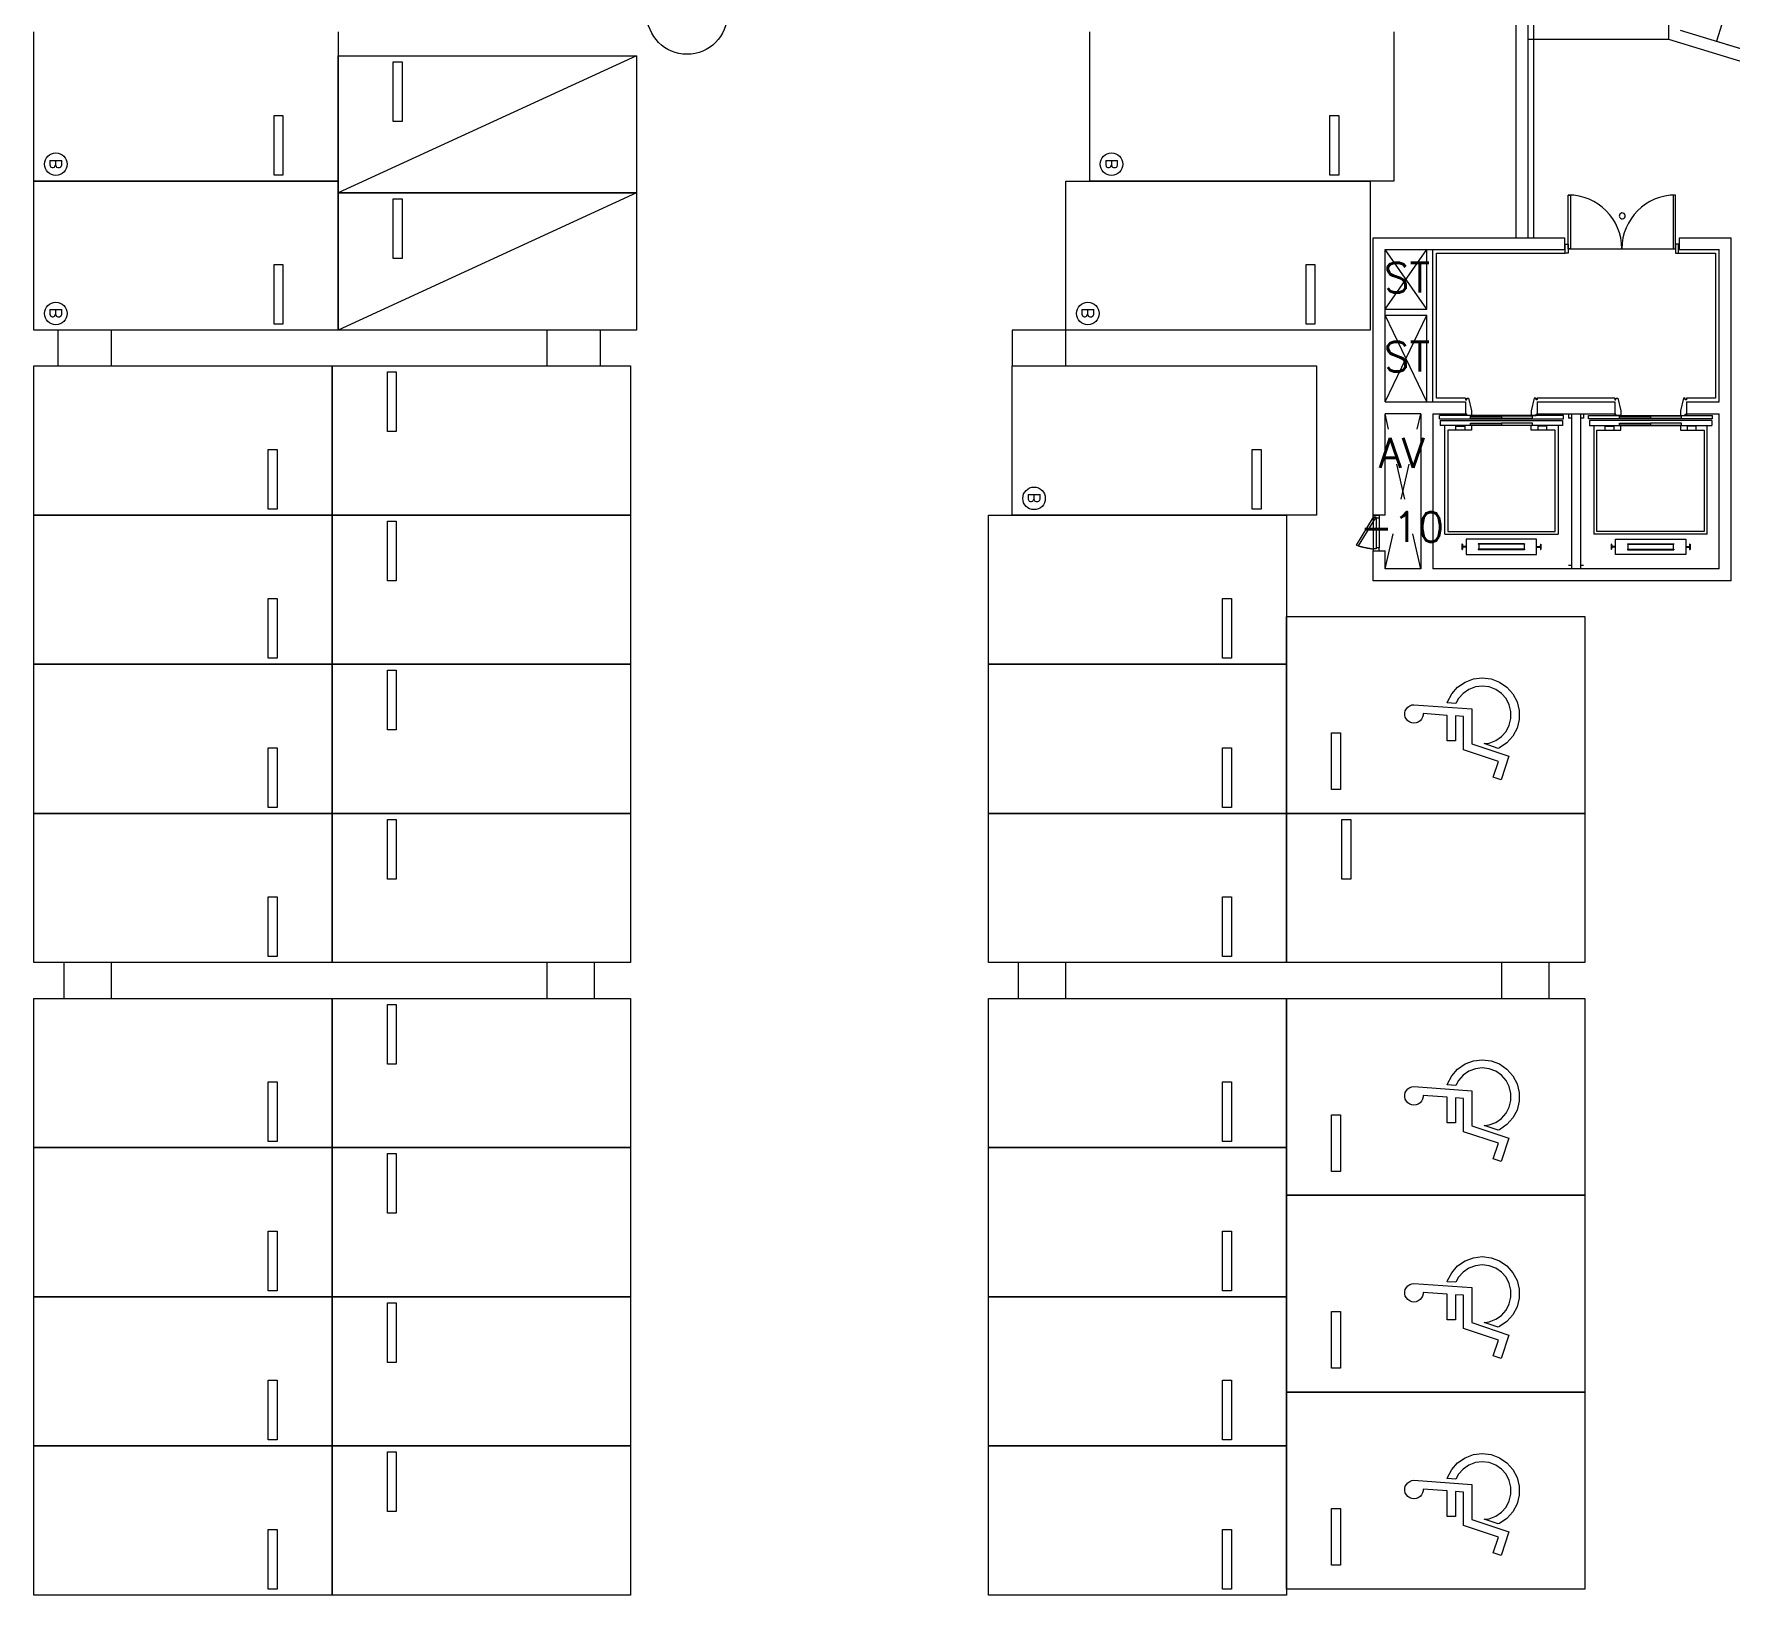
# Model space of a CAD drawing. Header units: millimetres. Extents: x -7614 to 421357, y 87385 to 341757.
# Drawn here: x 147220 to 175670, y 181627 to 207792 of the extents above; entities that cross this region are included whole.
import ezdxf
from ezdxf.enums import TextEntityAlignment as Align

# ---------------------------------------------------------------- set-up
doc = ezdxf.new("R2010")
doc.units = ezdxf.units.MM
doc.header["$LTSCALE"] = 600
doc.header["$MEASUREMENT"] = 0
doc.linetypes.add('HIDDEN', pattern=[2, 1, -1])
doc.layers.add('e-plan', color=9, linetype='CONTINUOUS')
doc.styles.add('kiahn', font='romans.shx', dxfattribs={"bigfont": 'cadhs.shx'})

msp = doc.modelspace()

# ---------------------------------------------------------------- linework, layer by layer
at = {"layer": 'e-plan'}
for p, q in [((172359, 209727), (172359, 204377)), ((175866, 209103), (175428, 207669)), ((172070, 204377), (172070, 208627)), ((172270, 204377), (172270, 208627)), ((174620, 208627), (174620, 207707)), ((147220, 205327), (147220, 207827)), ((152320, 207827), (152320, 205327)), ((164920, 205327), (164920, 207827)), ((170020, 207827), (170020, 205327)), ((174620, 207707), (178670, 206468)), ((174820, 207855), (178870, 206616)), ((157320, 207427), (152320, 205127)), ((152320, 205127), (152320, 207427)), ((152320, 207427), (157320, 207427)), ((157320, 207427), (157320, 205127)), ((175428, 207669), (176958, 207201)), ((153245, 207327), (153395, 207327)), ((153245, 206327), (153245, 207327)), ((153395, 207327), (153395, 206327)), ((151245, 205427), (151245, 206427)), ((151245, 206427), (151395, 206427)), ((151395, 206427), (151395, 205427)), ((153395, 206327), (153245, 206327)), ((168945, 205427), (168945, 206427)), ((168945, 206427), (169095, 206427)), ((169095, 206427), (169095, 205427)), ((151395, 205427), (151245, 205427)), ((169095, 205427), (168945, 205427)), ((152320, 205327), (147220, 205327)), ((147220, 202827), (147220, 205327)), ((147220, 205327), (152320, 205327)), ((152320, 205327), (152320, 202827)), ((157320, 205127), (152320, 202827)), ((152320, 202827), (152320, 205127)), ((152320, 205127), (157320, 205127)), ((157320, 205127), (152320, 205127)), ((157320, 205127), (157320, 202827)), ((164520, 202827), (164520, 205327)), ((164520, 205327), (169620, 205327)), ((170020, 205327), (164920, 205327)), ((169620, 205327), (169620, 202827)), ((153245, 205027), (153395, 205027)), ((153245, 204027), (153245, 205027)), ((153395, 205027), (153395, 204027)), ((172940, 204192), (172940, 205092)), ((172940, 205092), (172980, 205092)), ((172980, 205092), (172980, 204192)), ((174740, 205092), (174700, 205092)), ((174700, 205092), (174700, 204192)), ((174740, 204192), (174740, 205092)), ((169670, 204377), (172880, 204377)), ((169670, 199727), (169670, 204377)), ((172880, 204377), (172880, 204177)), ((174800, 204377), (175670, 204377)), ((174800, 204377), (174800, 204177)), ((175670, 198627), (175670, 204377)), ((153395, 204027), (153245, 204027)), ((169870, 204177), (172880, 204177)), ((169870, 201627), (169870, 204177)), ((169870, 203177), (170570, 204177)), ((170570, 203177), (169870, 204177)), ((170570, 203177), (170570, 204177)), ((170670, 201627), (170670, 204177)), ((170730, 201687), (170730, 204117)), ((170730, 204117), (172890, 204117)), ((172890, 204117), (172890, 204267)), ((172890, 204267), (172940, 204267)), ((172940, 204117), (172890, 204117)), ((172940, 204267), (172940, 204117)), ((172940, 204192), (174740, 204192)), ((172980, 204192), (172940, 204192)), ((174700, 204192), (174740, 204192)), ((174740, 204267), (174740, 204117)), ((174790, 204267), (174740, 204267)), ((174740, 204117), (174790, 204117)), ((174790, 204117), (174790, 204267)), ((174790, 204117), (175410, 204117)), ((174800, 204177), (175470, 204177)), ((175410, 204117), (175410, 201687)), ((175470, 201627), (175470, 204177)), ((175470, 201627), (175470, 204177)), ((151245, 202927), (151245, 203927)), ((151245, 203927), (151395, 203927)), ((151395, 203927), (151395, 202927)), ((168545, 202927), (168545, 203927)), ((168545, 203927), (168695, 203927)), ((168695, 203927), (168695, 202927)), ((169870, 203177), (170570, 203177)), ((151395, 202927), (151245, 202927)), ((168695, 202927), (168545, 202927)), ((169870, 203077), (170570, 203077)), ((170570, 201627), (169870, 203077)), ((169870, 201627), (170570, 203077)), ((170570, 201627), (170570, 203077)), ((152320, 202827), (147220, 202827)), ((157320, 202827), (152320, 202827)), ((169620, 202827), (164520, 202827)), ((147220, 199727), (147220, 202227)), ((147220, 202227), (152220, 202227)), ((152220, 202227), (152220, 199727)), ((152220, 199727), (152220, 202227)), ((152220, 202227), (157220, 202227)), ((153145, 202127), (153295, 202127)), ((153145, 201127), (153145, 202127)), ((153295, 202127), (153295, 201127)), ((157220, 202227), (157220, 199727)), ((163620, 199727), (163620, 202227)), ((163620, 202227), (168720, 202227)), ((168720, 202227), (168720, 199727)), ((169870, 201627), (171221, 201627)), ((170470, 201427), (169870, 201427)), ((169870, 199727), (169870, 201427)), ((170470, 201427), (170470, 198827)), ((170670, 201427), (171221, 201427)), ((170670, 201427), (170670, 198827)), ((171221, 201687), (170730, 201687)), ((171221, 201687), (171221, 201662)), ((171221, 201662), (171241, 201662)), ((171221, 201627), (171221, 201427)), ((171221, 201627), (171221, 201427)), ((171241, 201662), (171241, 201687)), ((171241, 201687), (171271, 201687)), ((171271, 201687), (171321, 201477)), ((171321, 201477), (171321, 201397)), ((172371, 201687), (172321, 201477)), ((172321, 201477), (172321, 201397)), ((172401, 201687), (172371, 201687)), ((172401, 201662), (172401, 201687)), ((172421, 201662), (172401, 201662)), ((172421, 201687), (172421, 201662)), ((173721, 201687), (172421, 201687)), ((172421, 201627), (173721, 201627)), ((172421, 201627), (172421, 201427)), ((172421, 201427), (173721, 201427)), ((172945, 201427), (172945, 201352)), ((172995, 201427), (172995, 198827)), ((173145, 201427), (173145, 198827)), ((173195, 201427), (173195, 201352)), ((173721, 201687), (173721, 201662)), ((173721, 201662), (173741, 201662)), ((173721, 201627), (173721, 201427)), ((173741, 201662), (173741, 201687)), ((173741, 201687), (173771, 201687)), ((173771, 201687), (173821, 201477)), ((173821, 201477), (173821, 201397)), ((174871, 201687), (174821, 201477)), ((174821, 201477), (174821, 201397)), ((174901, 201687), (174871, 201687)), ((174901, 201662), (174901, 201687)), ((174921, 201662), (174901, 201662)), ((174921, 201687), (174921, 201662)), ((175410, 201687), (174921, 201687)), ((174921, 201627), (174921, 201427)), ((174921, 201627), (175470, 201627)), ((174921, 201427), (175470, 201427)), ((175470, 198827), (175470, 201427)), ((175470, 198827), (175470, 201427)), ((172861, 201397), (170781, 201397)), ((170781, 201342), (170781, 201397)), ((170781, 201342), (172861, 201342)), ((170796, 201312), (172846, 201312)), ((170796, 201312), (170796, 201230)), ((172846, 201230), (170796, 201230)), ((170871, 199406), (170871, 201230)), ((171016, 201150), (170921, 201150)), ((170921, 201150), (170921, 199450)), ((171321, 201150), (171016, 201150)), ((171058, 201150), (171058, 201217)), ((171058, 201217), (171208, 201217)), ((171208, 201217), (171208, 201150)), ((171241, 201417), (171221, 201417)), ((171221, 201417), (171221, 201397)), ((171241, 201397), (171241, 201417)), ((171321, 201397), (171241, 201397)), ((171301, 201387), (171820, 201387)), ((171301, 201355), (171301, 201387)), ((171820, 201355), (171301, 201355)), ((171301, 201267), (171820, 201267)), ((171301, 201235), (171301, 201267)), ((171820, 201235), (171301, 201235)), ((171321, 201230), (171321, 201150)), ((171820, 201387), (171820, 201355)), ((171820, 201267), (171820, 201235)), ((172341, 201387), (171822, 201387)), ((171822, 201387), (171822, 201355)), ((171822, 201355), (172341, 201355)), ((172341, 201267), (171822, 201267)), ((171822, 201267), (171822, 201235)), ((171822, 201235), (172341, 201235)), ((172321, 201397), (172401, 201397)), ((172321, 201150), (172321, 201230)), ((172679, 201150), (172321, 201150)), ((172341, 201355), (172341, 201387)), ((172341, 201235), (172341, 201267)), ((172401, 201397), (172401, 201417)), ((172401, 201417), (172421, 201417)), ((172421, 201417), (172421, 201397)), ((172583, 201217), (172433, 201217)), ((172433, 201217), (172433, 201150)), ((172583, 201150), (172583, 201217)), ((172721, 201150), (172679, 201150)), ((172721, 199450), (172721, 201150)), ((172771, 201230), (172771, 199406)), ((172846, 201312), (172846, 201230)), ((172861, 201342), (172861, 201397)), ((172995, 201352), (172945, 201352)), ((173195, 201352), (173145, 201352)), ((173281, 201397), (175361, 201397)), ((173281, 201342), (173281, 201397)), ((175361, 201342), (173281, 201342)), ((175346, 201312), (173296, 201312)), ((173296, 201312), (173296, 201230)), ((173296, 201230), (175346, 201230)), ((173371, 201230), (173371, 199406)), ((173421, 199450), (173421, 201150)), ((173421, 201150), (173463, 201150)), ((173463, 201150), (173821, 201150)), ((173558, 201150), (173558, 201217)), ((173558, 201217), (173708, 201217)), ((173708, 201217), (173708, 201150)), ((173741, 201417), (173721, 201417)), ((173721, 201417), (173721, 201397)), ((173741, 201397), (173741, 201417)), ((173821, 201397), (173741, 201397)), ((173801, 201387), (174320, 201387)), ((173801, 201355), (173801, 201387)), ((174320, 201355), (173801, 201355)), ((173801, 201267), (174320, 201267)), ((173801, 201235), (173801, 201267)), ((174320, 201235), (173801, 201235)), ((173821, 201150), (173821, 201230)), ((174320, 201387), (174320, 201355)), ((174320, 201267), (174320, 201235)), ((174841, 201387), (174322, 201387)), ((174322, 201387), (174322, 201355)), ((174322, 201355), (174841, 201355)), ((174841, 201267), (174322, 201267)), ((174322, 201267), (174322, 201235)), ((174322, 201235), (174841, 201235)), ((174821, 201397), (174901, 201397)), ((174821, 201230), (174821, 201150)), ((174821, 201150), (175126, 201150)), ((174841, 201355), (174841, 201387)), ((174841, 201235), (174841, 201267)), ((174901, 201397), (174901, 201417)), ((174901, 201417), (174921, 201417)), ((174921, 201417), (174921, 201397)), ((175083, 201217), (174933, 201217)), ((174933, 201217), (174933, 201150)), ((175083, 201150), (175083, 201217)), ((175126, 201150), (175221, 201150)), ((175221, 201150), (175221, 199450)), ((175271, 199406), (175271, 201230)), ((175346, 201312), (175346, 201230)), ((175361, 201342), (175361, 201397)), ((175361, 201342), (175361, 201397)), ((153295, 201127), (153145, 201127)), ((151145, 199827), (151145, 200827)), ((151145, 200827), (151295, 200827)), ((151295, 200827), (151295, 199827)), ((167645, 199827), (167645, 200827)), ((167645, 200827), (167795, 200827)), ((167795, 200827), (167795, 199827)), ((147220, 197227), (147220, 199727)), ((147220, 199727), (152220, 199727)), ((152220, 199727), (147220, 199727)), ((151295, 199827), (151145, 199827)), ((152220, 199727), (152220, 197227)), ((157220, 199727), (152220, 199727)), ((152220, 197227), (152220, 199727)), ((152220, 199727), (157220, 199727)), ((157220, 199727), (157220, 197227)), ((163220, 197227), (163220, 199727)), ((163220, 199727), (168220, 199727)), ((168720, 199727), (163620, 199727)), ((167795, 199827), (167645, 199827)), ((168220, 199727), (168220, 197227)), ((169870, 199727), (169670, 199727)), ((169670, 199727), (169770, 199727)), ((169670, 199692), (169670, 199727)), ((169770, 199727), (169770, 199692)), ((153145, 199627), (153295, 199627)), ((153145, 198627), (153145, 199627)), ((153295, 199627), (153295, 198627)), ((169670, 199692), (169670, 199162)), ((169720, 199692), (169670, 199692)), ((169720, 199677), (169720, 199692)), ((169720, 199677), (169720, 199177)), ((169770, 199677), (169720, 199677)), ((169770, 199692), (169770, 199677)), ((169770, 199677), (169770, 199177)), ((170921, 199450), (172721, 199450)), ((175221, 199450), (173421, 199450)), ((169720, 199162), (169670, 199162)), ((169670, 199162), (169670, 199127)), ((169770, 199177), (169720, 199177)), ((169720, 199177), (169720, 199162)), ((169770, 199162), (169770, 199177)), ((169770, 199127), (169770, 199162)), ((170871, 199406), (172771, 199406)), ((171159, 199240), (171159, 199151)), ((171165, 199240), (171159, 199240)), ((171165, 199151), (171159, 199151)), ((171167, 199238), (171170, 199204)), ((171170, 199188), (171167, 199154)), ((171170, 199204), (171173, 199201)), ((171170, 199188), (171173, 199191)), ((171186, 199201), (171173, 199201)), ((171186, 199191), (171173, 199191)), ((171189, 199204), (171186, 199201)), ((171189, 199188), (171186, 199191)), ((171220, 199204), (171189, 199204)), ((171220, 199188), (171189, 199188)), ((171221, 199203), (171220, 199204)), ((171221, 199189), (171220, 199188)), ((171221, 199203), (171221, 199189)), ((172411, 199326), (171231, 199326)), ((171231, 199326), (171231, 199066)), ((172209, 199246), (171433, 199246)), ((171433, 199246), (171433, 199238)), ((172209, 199238), (171433, 199238)), ((172209, 199154), (171433, 199154)), ((171433, 199154), (171433, 199146)), ((171441, 199238), (171441, 199154)), ((172201, 199238), (172201, 199154)), ((172209, 199246), (172209, 199238)), ((172209, 199154), (172209, 199146)), ((172411, 199066), (172411, 199326)), ((172421, 199203), (172422, 199204)), ((172421, 199203), (172421, 199189)), ((172421, 199189), (172422, 199188)), ((172422, 199204), (172453, 199204)), ((172422, 199188), (172453, 199188)), ((172453, 199204), (172456, 199201)), ((172453, 199188), (172456, 199191)), ((172456, 199201), (172469, 199201)), ((172456, 199191), (172469, 199191)), ((172472, 199204), (172469, 199201)), ((172472, 199188), (172469, 199191)), ((172475, 199238), (172472, 199204)), ((172472, 199188), (172475, 199154)), ((172477, 199240), (172483, 199240)), ((172477, 199151), (172483, 199151)), ((172483, 199240), (172483, 199151)), ((175271, 199406), (173371, 199406)), ((173659, 199240), (173659, 199151)), ((173665, 199240), (173659, 199240)), ((173665, 199151), (173659, 199151)), ((173667, 199238), (173670, 199204)), ((173670, 199188), (173667, 199154)), ((173670, 199204), (173673, 199201)), ((173670, 199188), (173673, 199191)), ((173686, 199201), (173673, 199201)), ((173686, 199191), (173673, 199191)), ((173689, 199204), (173686, 199201)), ((173689, 199188), (173686, 199191)), ((173720, 199204), (173689, 199204)), ((173720, 199188), (173689, 199188)), ((173721, 199203), (173720, 199204)), ((173721, 199189), (173720, 199188)), ((173721, 199203), (173721, 199189)), ((173731, 199326), (174911, 199326)), ((173731, 199066), (173731, 199326)), ((173933, 199246), (174709, 199246)), ((173933, 199246), (173933, 199238)), ((173933, 199238), (174709, 199238)), ((173933, 199154), (174709, 199154)), ((173933, 199154), (173933, 199146)), ((173941, 199238), (173941, 199154)), ((174701, 199238), (174701, 199154)), ((174709, 199246), (174709, 199238)), ((174709, 199154), (174709, 199146)), ((174911, 199326), (174911, 199066)), ((174921, 199203), (174922, 199204)), ((174921, 199203), (174921, 199189)), ((174921, 199189), (174922, 199188)), ((174922, 199204), (174953, 199204)), ((174922, 199188), (174953, 199188)), ((174953, 199204), (174956, 199201)), ((174953, 199188), (174956, 199191)), ((174956, 199201), (174969, 199201)), ((174956, 199191), (174969, 199191)), ((174972, 199204), (174969, 199201)), ((174972, 199188), (174969, 199191)), ((174975, 199238), (174972, 199204)), ((174972, 199188), (174975, 199154)), ((174977, 199240), (174983, 199240)), ((174977, 199151), (174983, 199151)), ((174983, 199240), (174983, 199151)), ((169670, 198627), (169670, 199127)), ((169670, 199127), (169870, 199127)), ((169670, 199127), (169770, 199127)), ((169870, 198827), (169870, 199127)), ((171231, 199066), (172411, 199066)), ((172209, 199146), (171433, 199146)), ((172995, 198882), (172945, 198882)), ((173195, 198882), (173145, 198882)), ((174911, 199066), (173731, 199066)), ((173933, 199146), (174709, 199146)), ((153295, 198627), (153145, 198627)), ((175670, 198627), (169670, 198627)), ((170470, 198827), (169870, 198827)), ((175470, 198827), (170670, 198827)), ((151145, 197327), (151145, 198327)), ((151145, 198327), (151295, 198327)), ((151295, 198327), (151295, 197327)), ((167145, 197327), (167145, 198327)), ((167145, 198327), (167295, 198327)), ((167295, 198327), (167295, 197327)), ((168220, 198027), (173220, 198027)), ((168220, 194727), (168220, 198027)), ((173220, 198027), (173220, 194727)), ((147220, 194727), (147220, 197227)), ((147220, 197227), (152220, 197227)), ((152220, 197227), (147220, 197227)), ((151295, 197327), (151145, 197327)), ((152220, 197227), (152220, 194727)), ((157220, 197227), (152220, 197227)), ((152220, 194727), (152220, 197227)), ((152220, 197227), (157220, 197227)), ((157220, 197227), (157220, 194727)), ((163220, 194727), (163220, 197227)), ((163220, 197227), (168220, 197227)), ((168220, 197227), (163220, 197227)), ((167295, 197327), (167145, 197327)), ((168220, 197227), (168220, 194727)), ((153145, 197127), (153295, 197127)), ((153145, 196127), (153145, 197127)), ((153295, 197127), (153295, 196127)), ((171087, 196842), (171211, 196928)), ((171211, 196928), (171351, 196981)), ((171351, 196981), (171500, 196999)), ((171500, 196999), (171649, 196981)), ((171649, 196981), (171789, 196928)), ((171789, 196928), (171912, 196842)), ((170914, 196579), (170918, 196597)), ((170918, 196597), (170988, 196730)), ((170988, 196730), (171087, 196842)), ((171102, 196652), (171058, 196569)), ((171179, 196739), (171102, 196652)), ((171275, 196805), (171179, 196739)), ((171384, 196847), (171275, 196805)), ((171500, 196861), (171384, 196847)), ((171616, 196847), (171500, 196861)), ((171725, 196805), (171616, 196847)), ((171821, 196739), (171725, 196805)), ((171898, 196652), (171821, 196739)), ((171952, 196548), (171898, 196652)), ((171912, 196842), (172012, 196730)), ((172012, 196730), (172082, 196597)), ((172082, 196597), (172118, 196452)), ((170200, 196413), (170209, 196449)), ((170200, 196375), (170200, 196413)), ((170209, 196339), (170200, 196375)), ((170209, 196449), (170227, 196482)), ((170227, 196306), (170209, 196339)), ((170227, 196482), (170252, 196510)), ((170252, 196278), (170227, 196306)), ((170252, 196510), (170283, 196532)), ((170283, 196532), (170318, 196545)), ((170318, 196545), (170355, 196550)), ((170355, 196550), (171323, 196480)), ((170483, 196306), (170458, 196278)), ((170500, 196339), (170483, 196306)), ((170509, 196375), (170500, 196339)), ((170914, 196371), (170509, 196400)), ((170509, 196400), (170509, 196375)), ((171058, 196569), (170914, 196579)), ((170914, 195942), (170914, 196371)), ((171184, 196352), (171052, 196361)), ((171052, 196361), (171052, 195942)), ((171184, 195793), (171184, 196352)), ((171323, 196480), (171323, 195893)), ((171980, 196435), (171952, 196548)), ((171952, 196205), (171980, 196318)), ((171980, 196318), (171980, 196435)), ((172118, 196452), (172118, 196302)), ((153295, 196127), (153145, 196127)), ((168972, 196077), (169122, 196077)), ((168972, 195127), (168972, 196077)), ((169122, 196077), (169122, 195127)), ((170283, 196256), (170252, 196278)), ((170318, 196243), (170283, 196256)), ((170355, 196238), (170318, 196243)), ((170392, 196243), (170355, 196238)), ((170427, 196256), (170392, 196243)), ((170458, 196278), (170427, 196256)), ((171821, 196015), (171898, 196102)), ((171898, 196102), (171952, 196205)), ((172012, 196023), (171912, 195911)), ((172082, 196156), (172012, 196023)), ((172118, 196302), (172082, 196156)), ((151145, 194827), (151145, 195827)), ((151145, 195827), (151295, 195827)), ((151295, 195827), (151295, 194827)), ((167145, 194827), (167145, 195827)), ((167145, 195827), (167295, 195827)), ((167295, 195827), (167295, 194827)), ((171052, 195942), (170914, 195942)), ((171770, 195598), (171184, 195793)), ((171323, 195893), (171945, 195685)), ((171530, 195897), (171616, 195907)), ((171767, 195818), (171530, 195897)), ((171616, 195907), (171725, 195948)), ((171725, 195948), (171821, 196015)), ((171789, 195826), (171767, 195818)), ((171912, 195911), (171789, 195826)), ((171682, 195336), (171770, 195598)), ((171945, 195685), (171814, 195292)), ((171814, 195292), (171682, 195336)), ((169122, 195127), (168972, 195127)), ((152220, 194727), (147220, 194727)), ((147220, 192227), (147220, 194727)), ((147220, 194727), (152220, 194727)), ((151295, 194827), (151145, 194827)), ((152220, 194727), (152220, 192227)), ((157220, 194727), (152220, 194727)), ((152220, 192227), (152220, 194727)), ((152220, 194727), (157220, 194727)), ((153145, 194627), (153295, 194627)), ((153145, 193627), (153145, 194627)), ((153295, 194627), (153295, 193627)), ((157220, 194727), (157220, 192227)), ((168220, 194727), (163220, 194727)), ((163220, 192227), (163220, 194727)), ((163220, 194727), (168220, 194727)), ((167295, 194827), (167145, 194827)), ((168220, 194727), (168220, 192227)), ((173220, 194727), (168220, 194727)), ((168220, 192227), (168220, 194727)), ((168220, 194727), (173220, 194727)), ((169145, 194627), (169295, 194627)), ((169145, 193627), (169145, 194627)), ((169295, 194627), (169295, 193627)), ((173220, 194727), (173220, 192227)), ((153295, 193627), (153145, 193627)), ((169295, 193627), (169145, 193627)), ((151145, 192327), (151145, 193327)), ((151145, 193327), (151295, 193327)), ((151295, 193327), (151295, 192327)), ((167145, 192327), (167145, 193327)), ((167145, 193327), (167295, 193327)), ((167295, 193327), (167295, 192327)), ((151295, 192327), (151145, 192327)), ((167295, 192327), (167145, 192327)), ((152220, 192227), (147220, 192227)), ((157220, 192227), (152220, 192227)), ((168220, 192227), (163220, 192227)), ((173220, 192227), (168220, 192227)), ((147220, 189127), (147220, 191627)), ((147220, 191627), (152220, 191627)), ((152220, 191627), (152220, 189127)), ((152220, 189127), (152220, 191627)), ((152220, 191627), (157220, 191627)), ((153145, 191527), (153295, 191527)), ((153145, 190527), (153145, 191527)), ((153295, 191527), (153295, 190527)), ((157220, 191627), (157220, 189127)), ((163220, 189127), (163220, 191627)), ((163220, 191627), (168220, 191627)), ((168220, 191627), (168220, 189127)), ((168220, 191627), (173220, 191627)), ((168220, 188327), (168220, 191627)), ((173220, 191627), (173220, 188327)), ((153295, 190527), (153145, 190527)), ((170988, 190330), (171087, 190442)), ((171087, 190442), (171211, 190528)), ((171179, 190339), (171102, 190252)), ((171275, 190405), (171179, 190339)), ((171211, 190528), (171351, 190581)), ((171384, 190447), (171275, 190405)), ((171351, 190581), (171500, 190599)), ((171500, 190461), (171384, 190447)), ((171500, 190599), (171649, 190581)), ((171616, 190447), (171500, 190461)), ((171725, 190405), (171616, 190447)), ((171649, 190581), (171789, 190528)), ((171821, 190339), (171725, 190405)), ((171789, 190528), (171912, 190442)), ((171898, 190252), (171821, 190339)), ((171912, 190442), (172012, 190330)), ((151145, 189227), (151145, 190227)), ((151145, 190227), (151295, 190227)), ((151295, 190227), (151295, 189227)), ((167145, 189227), (167145, 190227)), ((167145, 190227), (167295, 190227)), ((167295, 190227), (167295, 189227)), ((170200, 190013), (170209, 190049)), ((170209, 190049), (170227, 190082)), ((170227, 190082), (170252, 190110)), ((170252, 190110), (170283, 190132)), ((170283, 190132), (170318, 190145)), ((170318, 190145), (170355, 190150)), ((170355, 190150), (171323, 190080)), ((170914, 190179), (170918, 190197)), ((171058, 190169), (170914, 190179)), ((170918, 190197), (170988, 190330)), ((171102, 190252), (171058, 190169)), ((171323, 190080), (171323, 189493)), ((171952, 190148), (171898, 190252)), ((171980, 190035), (171952, 190148)), ((172012, 190330), (172082, 190197)), ((172082, 190197), (172118, 190052)), ((172118, 190052), (172118, 189902)), ((170200, 189975), (170200, 190013)), ((170209, 189939), (170200, 189975)), ((170227, 189906), (170209, 189939)), ((170252, 189878), (170227, 189906)), ((170283, 189856), (170252, 189878)), ((170318, 189843), (170283, 189856)), ((170355, 189838), (170318, 189843)), ((170392, 189843), (170355, 189838)), ((170427, 189856), (170392, 189843)), ((170458, 189878), (170427, 189856)), ((170483, 189906), (170458, 189878)), ((170500, 189939), (170483, 189906)), ((170509, 189975), (170500, 189939)), ((170914, 189971), (170509, 190000)), ((170509, 190000), (170509, 189975)), ((170914, 189542), (170914, 189971)), ((171184, 189952), (171052, 189961)), ((171052, 189961), (171052, 189542)), ((171184, 189393), (171184, 189952)), ((171898, 189702), (171952, 189805)), ((171952, 189805), (171980, 189918)), ((171980, 189918), (171980, 190035)), ((172118, 189902), (172082, 189756)), ((168972, 189677), (169122, 189677)), ((168972, 188727), (168972, 189677)), ((169122, 189677), (169122, 188727)), ((171052, 189542), (170914, 189542)), ((171323, 189493), (171945, 189285)), ((171530, 189497), (171616, 189507)), ((171767, 189418), (171530, 189497)), ((171616, 189507), (171725, 189548)), ((171725, 189548), (171821, 189615)), ((171912, 189511), (171789, 189426)), ((171821, 189615), (171898, 189702)), ((172012, 189623), (171912, 189511)), ((172082, 189756), (172012, 189623)), ((151295, 189227), (151145, 189227)), ((167295, 189227), (167145, 189227)), ((171770, 189198), (171184, 189393)), ((171682, 188936), (171770, 189198)), ((171789, 189426), (171767, 189418)), ((171945, 189285), (171814, 188892)), ((147220, 186627), (147220, 189127)), ((147220, 189127), (152220, 189127)), ((152220, 189127), (147220, 189127)), ((152220, 189127), (152220, 186627)), ((157220, 189127), (152220, 189127)), ((152220, 186627), (152220, 189127)), ((152220, 189127), (157220, 189127)), ((153145, 189027), (153295, 189027)), ((153145, 188027), (153145, 189027)), ((153295, 189027), (153295, 188027)), ((157220, 189127), (157220, 186627)), ((163220, 186627), (163220, 189127)), ((163220, 189127), (168220, 189127)), ((168220, 189127), (163220, 189127)), ((168220, 189127), (168220, 186627)), ((171814, 188892), (171682, 188936)), ((169122, 188727), (168972, 188727)), ((168220, 188327), (173220, 188327)), ((168220, 185027), (168220, 188327)), ((173220, 188327), (168220, 188327)), ((173220, 188327), (173220, 185027)), ((153295, 188027), (153145, 188027)), ((151145, 186727), (151145, 187727)), ((151145, 187727), (151295, 187727)), ((151295, 187727), (151295, 186727)), ((167145, 186727), (167145, 187727)), ((167145, 187727), (167295, 187727)), ((167295, 187727), (167295, 186727)), ((171087, 187142), (171211, 187228)), ((171211, 187228), (171351, 187281)), ((171351, 187281), (171500, 187299)), ((171500, 187299), (171649, 187281)), ((171649, 187281), (171789, 187228)), ((171789, 187228), (171912, 187142)), ((170918, 186897), (170988, 187030)), ((170988, 187030), (171087, 187142)), ((171102, 186952), (171058, 186869)), ((171179, 187039), (171102, 186952)), ((171275, 187105), (171179, 187039)), ((171384, 187147), (171275, 187105)), ((171500, 187161), (171384, 187147)), ((171616, 187147), (171500, 187161)), ((171725, 187105), (171616, 187147)), ((171821, 187039), (171725, 187105)), ((171898, 186952), (171821, 187039)), ((171952, 186848), (171898, 186952)), ((171912, 187142), (172012, 187030)), ((172012, 187030), (172082, 186897)), ((151295, 186727), (151145, 186727)), ((167295, 186727), (167145, 186727)), ((170200, 186713), (170209, 186749)), ((170200, 186675), (170200, 186713)), ((170209, 186639), (170200, 186675)), ((170209, 186749), (170227, 186782)), ((170227, 186606), (170209, 186639)), ((170227, 186782), (170252, 186810)), ((170252, 186810), (170283, 186832)), ((170283, 186832), (170318, 186845)), ((170318, 186845), (170355, 186850)), ((170355, 186850), (171323, 186780)), ((170500, 186639), (170483, 186606)), ((170509, 186675), (170500, 186639)), ((170914, 186671), (170509, 186700)), ((170509, 186700), (170509, 186675)), ((170914, 186879), (170918, 186897)), ((171058, 186869), (170914, 186879)), ((170914, 186242), (170914, 186671)), ((171184, 186652), (171052, 186661)), ((171052, 186661), (171052, 186242)), ((171184, 186093), (171184, 186652)), ((171323, 186780), (171323, 186193)), ((171980, 186735), (171952, 186848)), ((171980, 186618), (171980, 186735)), ((172082, 186897), (172118, 186752)), ((172118, 186752), (172118, 186602)), ((147220, 184127), (147220, 186627)), ((147220, 186627), (152220, 186627)), ((152220, 186627), (147220, 186627)), ((152220, 186627), (152220, 184127)), ((157220, 186627), (152220, 186627)), ((152220, 184127), (152220, 186627)), ((152220, 186627), (157220, 186627)), ((153145, 186527), (153295, 186527)), ((153145, 185527), (153145, 186527)), ((153295, 186527), (153295, 185527)), ((157220, 186627), (157220, 184127)), ((163220, 184127), (163220, 186627)), ((163220, 186627), (168220, 186627)), ((168220, 186627), (163220, 186627)), ((168220, 186627), (168220, 184127)), ((168972, 186377), (169122, 186377)), ((168972, 185427), (168972, 186377)), ((169122, 186377), (169122, 185427)), ((170252, 186578), (170227, 186606)), ((170283, 186556), (170252, 186578)), ((170318, 186543), (170283, 186556)), ((170355, 186538), (170318, 186543)), ((170392, 186543), (170355, 186538)), ((170427, 186556), (170392, 186543)), ((170458, 186578), (170427, 186556)), ((170483, 186606), (170458, 186578)), ((171821, 186315), (171898, 186402)), ((171898, 186402), (171952, 186505)), ((171952, 186505), (171980, 186618)), ((172082, 186456), (172012, 186323)), ((172118, 186602), (172082, 186456)), ((171052, 186242), (170914, 186242)), ((171770, 185898), (171184, 186093)), ((171323, 186193), (171945, 185985)), ((171530, 186197), (171616, 186207)), ((171767, 186118), (171530, 186197)), ((171616, 186207), (171725, 186248)), ((171725, 186248), (171821, 186315)), ((171789, 186126), (171767, 186118)), ((171912, 186211), (171789, 186126)), ((172012, 186323), (171912, 186211)), ((171682, 185636), (171770, 185898)), ((171945, 185985), (171814, 185592)), ((153295, 185527), (153145, 185527)), ((171814, 185592), (171682, 185636)), ((151145, 184227), (151145, 185227)), ((151145, 185227), (151295, 185227)), ((151295, 185227), (151295, 184227)), ((167145, 184227), (167145, 185227)), ((167145, 185227), (167295, 185227)), ((167295, 185227), (167295, 184227)), ((169122, 185427), (168972, 185427)), ((173220, 185027), (168220, 185027)), ((168220, 185027), (173220, 185027)), ((168220, 181727), (168220, 185027)), ((173220, 185027), (173220, 181727)), ((152220, 184127), (147220, 184127)), ((147220, 181627), (147220, 184127)), ((147220, 184127), (152220, 184127)), ((151295, 184227), (151145, 184227)), ((152220, 184127), (152220, 181627)), ((157220, 184127), (152220, 184127)), ((152220, 181627), (152220, 184127)), ((152220, 184127), (157220, 184127)), ((157220, 184127), (157220, 181627)), ((168220, 184127), (163220, 184127)), ((163220, 181627), (163220, 184127)), ((163220, 184127), (168220, 184127)), ((167295, 184227), (167145, 184227)), ((168220, 184127), (168220, 181627)), ((153145, 184027), (153295, 184027)), ((153145, 183027), (153145, 184027)), ((153295, 184027), (153295, 183027)), ((170988, 183730), (171087, 183842)), ((171087, 183842), (171211, 183928)), ((171275, 183805), (171179, 183739)), ((171211, 183928), (171351, 183981)), ((171384, 183847), (171275, 183805)), ((171351, 183981), (171500, 183999)), ((171500, 183861), (171384, 183847)), ((171500, 183999), (171649, 183981)), ((171616, 183847), (171500, 183861)), ((171725, 183805), (171616, 183847)), ((171649, 183981), (171789, 183928)), ((171821, 183739), (171725, 183805)), ((171789, 183928), (171912, 183842)), ((171912, 183842), (172012, 183730)), ((170227, 183482), (170252, 183510)), ((170252, 183510), (170283, 183532)), ((170283, 183532), (170318, 183545)), ((170318, 183545), (170355, 183550)), ((170355, 183550), (171323, 183480)), ((170914, 183579), (170918, 183597)), ((171058, 183569), (170914, 183579)), ((170918, 183597), (170988, 183730)), ((171102, 183652), (171058, 183569)), ((171179, 183739), (171102, 183652)), ((171898, 183652), (171821, 183739)), ((171952, 183548), (171898, 183652)), ((171980, 183435), (171952, 183548)), ((172012, 183730), (172082, 183597)), ((172082, 183597), (172118, 183452)), ((170200, 183413), (170209, 183449)), ((170200, 183375), (170200, 183413)), ((170209, 183339), (170200, 183375)), ((170209, 183449), (170227, 183482)), ((170227, 183306), (170209, 183339)), ((170252, 183278), (170227, 183306)), ((170283, 183256), (170252, 183278)), ((170318, 183243), (170283, 183256)), ((170355, 183238), (170318, 183243)), ((170392, 183243), (170355, 183238)), ((170427, 183256), (170392, 183243)), ((170458, 183278), (170427, 183256)), ((170483, 183306), (170458, 183278)), ((170500, 183339), (170483, 183306)), ((170509, 183375), (170500, 183339)), ((170914, 183371), (170509, 183400)), ((170509, 183400), (170509, 183375)), ((170914, 182942), (170914, 183371)), ((171184, 183352), (171052, 183361)), ((171052, 183361), (171052, 182942)), ((171184, 182793), (171184, 183352)), ((171323, 183480), (171323, 182893)), ((171952, 183205), (171980, 183318)), ((171980, 183318), (171980, 183435)), ((172118, 183302), (172082, 183156)), ((172118, 183452), (172118, 183302)), ((153295, 183027), (153145, 183027)), ((168972, 183077), (169122, 183077)), ((168972, 182127), (168972, 183077)), ((169122, 183077), (169122, 182127)), ((171052, 182942), (170914, 182942)), ((171616, 182907), (171725, 182948)), ((171725, 182948), (171821, 183015)), ((171821, 183015), (171898, 183102)), ((171898, 183102), (171952, 183205)), ((172012, 183023), (171912, 182911)), ((172082, 183156), (172012, 183023)), ((151145, 181727), (151145, 182727)), ((151145, 182727), (151295, 182727)), ((151295, 182727), (151295, 181727)), ((167145, 181727), (167145, 182727)), ((167145, 182727), (167295, 182727)), ((167295, 182727), (167295, 181727)), ((171770, 182598), (171184, 182793)), ((171323, 182893), (171945, 182685)), ((171530, 182897), (171616, 182907)), ((171767, 182818), (171530, 182897)), ((171789, 182826), (171767, 182818)), ((171912, 182911), (171789, 182826)), ((171945, 182685), (171814, 182292)), ((171682, 182336), (171770, 182598)), ((169122, 182127), (168972, 182127)), ((171814, 182292), (171682, 182336)), ((152220, 181627), (147220, 181627)), ((151295, 181727), (151145, 181727)), ((157220, 181627), (152220, 181627)), ((168220, 181627), (163220, 181627)), ((167295, 181727), (167145, 181727)), ((173220, 181727), (168220, 181727))]:
    msp.add_line(p, q, dxfattribs=at)
at = {"layer": 'e-plan', "ltscale": 0.2}
msp.add_line((172270, 207707), (174620, 207707), dxfattribs=at)
at = {"layer": 'e-plan', "ltscale": 0.5}
for p, q in [((148520, 202827), (147620, 202827)), ((147620, 202827), (147620, 202227)), ((148520, 202227), (148520, 202827)), ((156720, 202827), (155820, 202827)), ((155820, 202827), (155820, 202227)), ((156720, 202227), (156720, 202827)), ((164520, 202827), (163620, 202827)), ((163620, 202827), (163620, 202227)), ((164520, 202227), (164520, 202827)), ((147620, 202227), (148520, 202227)), ((155820, 202227), (156720, 202227)), ((163620, 202227), (164520, 202227)), ((148520, 192227), (147720, 192227)), ((147720, 192227), (147720, 191627)), ((148520, 191627), (148520, 192227)), ((156620, 192227), (155820, 192227)), ((155820, 192227), (155820, 191627)), ((156620, 191627), (156620, 192227)), ((164520, 192227), (163720, 192227)), ((163720, 192227), (163720, 191627)), ((164520, 191627), (164520, 192227)), ((172620, 192227), (171820, 192227)), ((171820, 192227), (171820, 191627)), ((172620, 191627), (172620, 192227)), ((147720, 191627), (148520, 191627)), ((155820, 191627), (156620, 191627)), ((163720, 191627), (164520, 191627)), ((171820, 191627), (172620, 191627))]:
    msp.add_line(p, q, dxfattribs=at)
at = {"layer": 'e-plan', "linetype": 'HIDDEN'}
for p, q in [((170470, 198827), (169870, 201427)), ((169870, 198827), (170470, 201427)), ((169670, 199692), (169385, 199223)), ((169423, 199210), (169708, 199677)), ((169708, 199677), (169670, 199692)), ((169385, 199223), (169423, 199210))]:
    msp.add_line(p, q, dxfattribs=at)
at = {"layer": 'e-plan', "ltscale": 0.5}
msp.add_circle((158170, 208127), 675, dxfattribs=at)
at = {"layer": 'e-plan'}
for centre in [(147586, 205608), (165286, 205608), (147586, 203108), (164886, 203108), (163986, 200008)]:
    msp.add_circle(centre, 189, dxfattribs=at)
for centre, radius, start, end in [((172940, 204192), 900, 0, 90), ((174740, 204192), 900, 90, 180), ((173847, 204742), 50, 120.0001, 300.0001), ((173847, 204742), 50, 300.0001, 120.0001), ((171165, 199238), 2.5, 3.4094, 90), ((171165, 199154), 2.5, 270, 356.5907), ((172477, 199238), 2.5, 90, 176.5907), ((172477, 199154), 2.5, 183.4094, 270), ((173665, 199238), 2.5, 3.4094, 90), ((173665, 199154), 2.5, 270, 356.5907), ((174977, 199238), 2.5, 90, 176.5907), ((174977, 199154), 2.5, 183.4094, 270)]:
    msp.add_arc(centre, radius, start, end, dxfattribs=at)
at = {"layer": 'e-plan', "linetype": 'HIDDEN'}
msp.add_arc((169928, 201141), 1996, 255.3416, 262.5948, dxfattribs=at)

# ---------------------------------------------------------------- texts
at = {"layer": 'e-plan', "style": 'kiahn', "text_generation_flag": 4}
for p in [(147687, 205707), (165387, 205707), (147687, 203207), (164987, 203207), (164087, 200107)]:
    msp.add_text('B', height=200, rotation=270, dxfattribs=at).set_placement(p)
at = {"layer": 'e-plan', "style": 'kiahn'}
for p in [(170237, 203708), (170237, 202383)]:
    msp.add_text('ST', height=500, dxfattribs=at).set_placement(p, align=Align.MIDDLE)
for s, p in [('AV', (170150, 200772)), ('-10', (170150, 199529))]:
    msp.add_text(s, height=500, dxfattribs=at).set_placement(p, align=Align.MIDDLE_CENTER)

doc.saveas('drawing.dxf')
